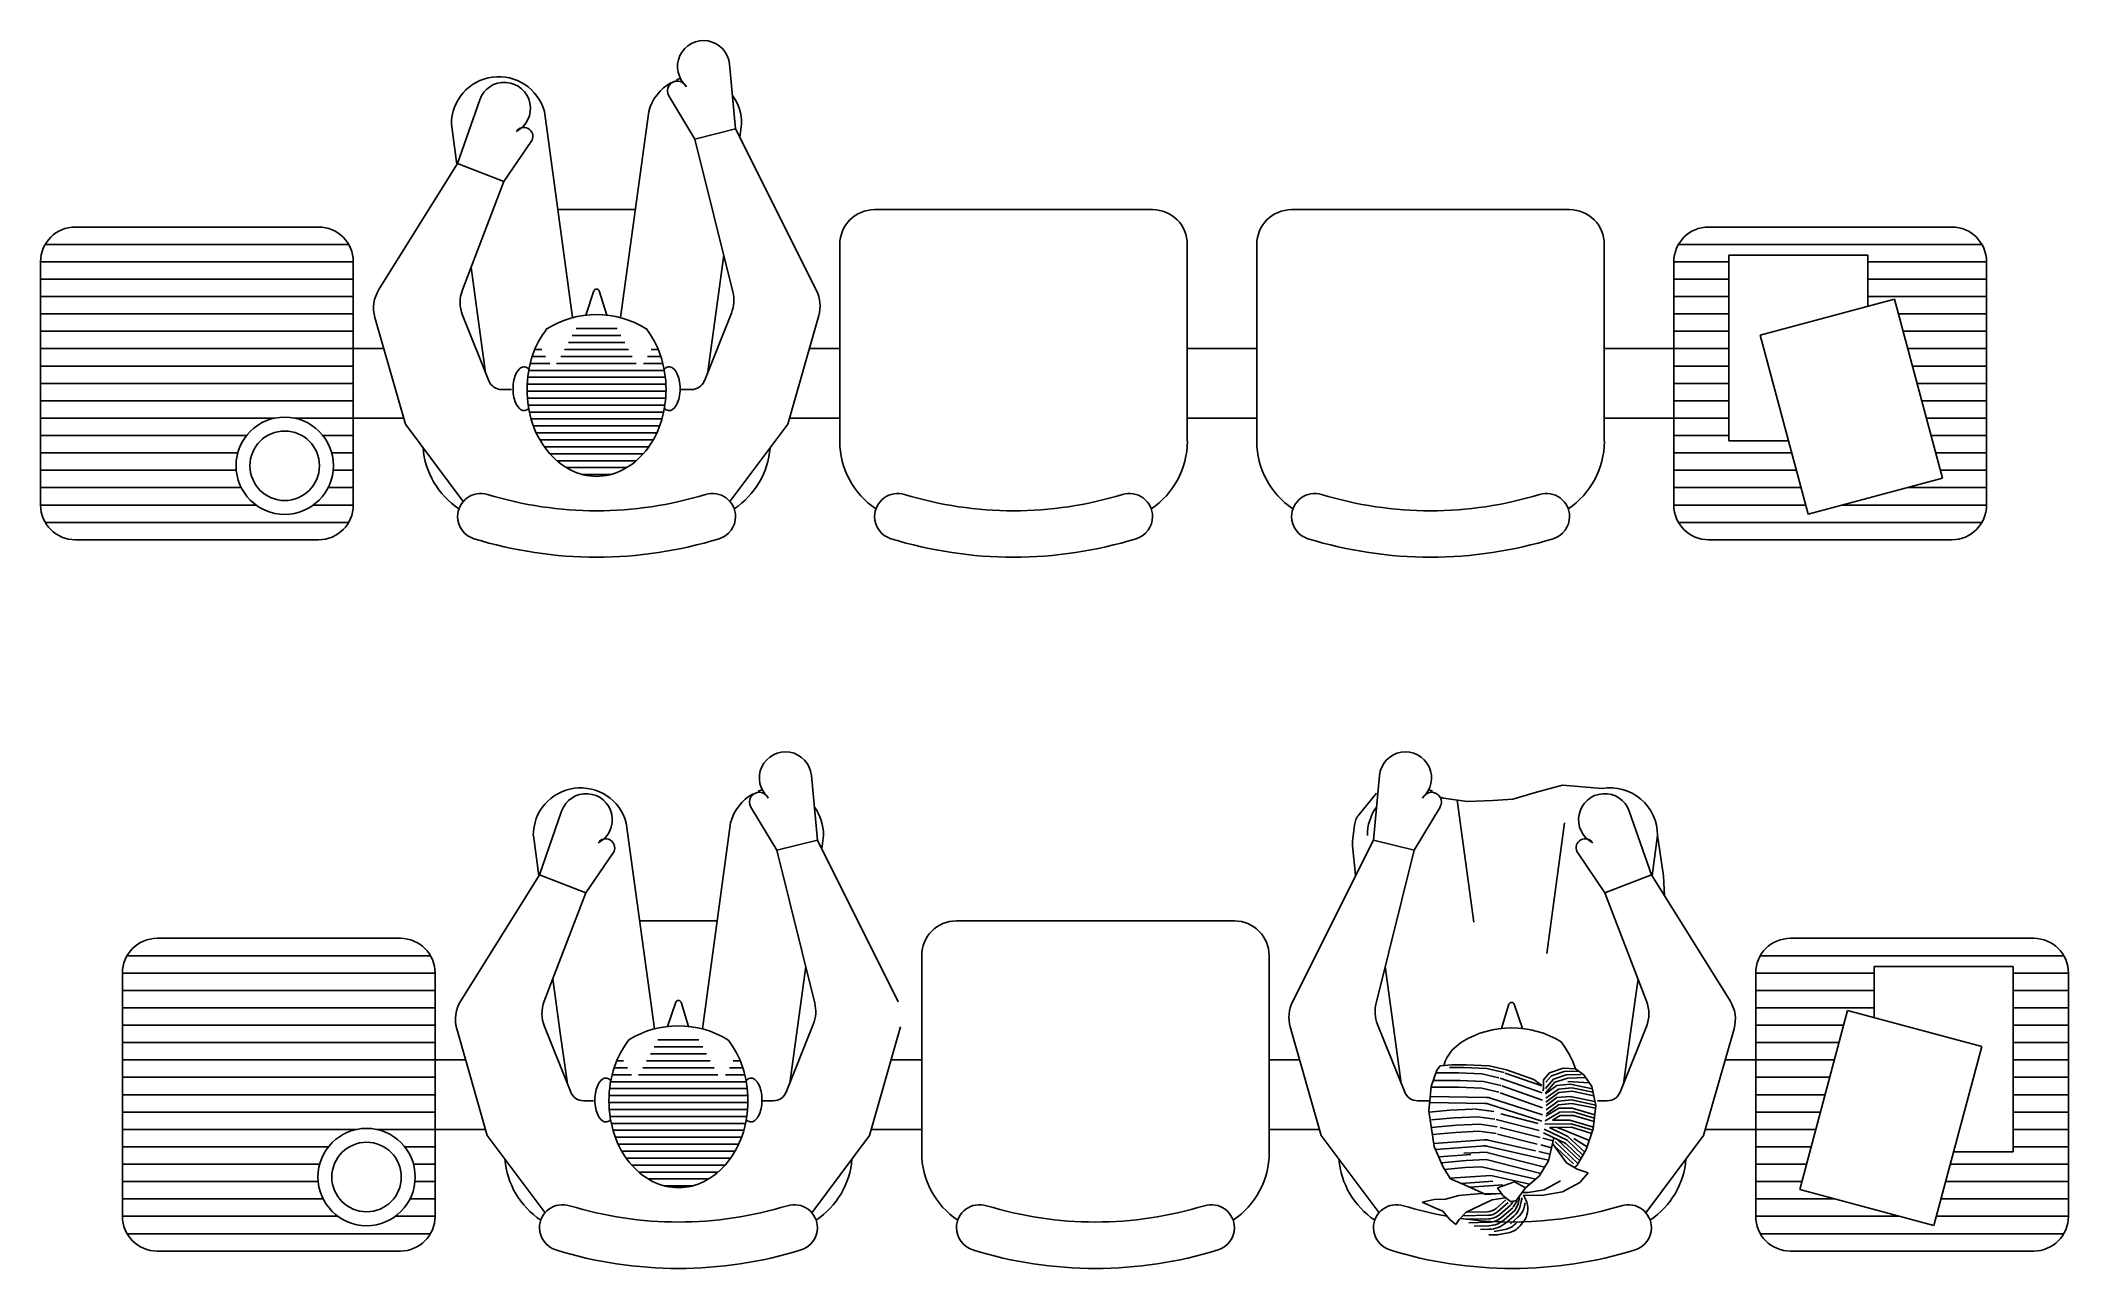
# Model space of a CAD drawing. Extents: x 126.1 to 155.3, y 78.8 to 96.5.
import ezdxf

# ---------------------------------------------------------------- set-up
doc = ezdxf.new("R2010")
doc.units = 0
doc.header["$LTSCALE"] = 7
doc.header["$MEASUREMENT"] = 0
doc.layers.get('0').update_dxf_attribs({"linetype": 'CONTINUOUS'})

msp = doc.modelspace()

# ---------------------------------------------------------------- linework, layer by layer
at = {"linetype": 'CONTINUOUS'}
for p, q in [((136.086, 95.23), (135.999, 96.161)), ((135.5, 95.084), (135.128, 95.706)), ((132.086, 94.73), (132.406, 95.648)), ((133.741, 92.515), (133.336, 95.48)), ((134.432, 92.515), (134.836, 95.48)), ((132.078, 94.717), (131.999, 95.298)), ((132.078, 94.717), (131.999, 95.298)), ((136.086, 95.23), (135.5, 95.084)), ((137.249, 92.904), (136.086, 95.23)), ((136.148, 95.107), (136.174, 95.298)), ((132.754, 94.475), (133.147, 95.047)), ((136.047, 92.887), (135.5, 95.084)), ((130.954, 92.919), (132.086, 94.73)), ((132.086, 94.73), (132.754, 94.475)), ((132.156, 92.913), (132.754, 94.475)), ((134.644, 94.068), (133.529, 94.068)), ((142.086, 94.068), (138.086, 94.068)), ((148.086, 94.068), (144.086, 94.068)), ((135.688, 91.735), (135.917, 93.412)), ((137.586, 93.568), (137.586, 90.735)), ((142.586, 90.735), (142.586, 93.568)), ((143.586, 93.568), (143.586, 90.735)), ((148.586, 90.735), (148.586, 93.568)), ((152.38, 93.411), (150.38, 93.411)), ((150.38, 93.411), (150.38, 90.744)), ((152.38, 92.676), (152.38, 93.411)), ((132.381, 92.493), (132.28, 93.236)), ((131.336, 90.98), (130.897, 92.516)), ((132.536, 91.606), (132.159, 92.549)), ((135.637, 91.606), (136.026, 92.58)), ((136.836, 90.98), (137.283, 92.543)), ((152.763, 92.779), (150.831, 92.261)), ((153.453, 90.203), (152.763, 92.779)), ((132.381, 92.493), (132.489, 91.722)), ((150.831, 92.261), (151.521, 89.685)), ((132.722, 91.48), (132.862, 91.48)), ((135.288, 91.48), (135.451, 91.48)), ((132.168, 89.871), (131.336, 90.98)), ((136.004, 89.871), (136.836, 90.98)), ((150.38, 90.744), (151.238, 90.744)), ((151.521, 89.685), (153.453, 90.203)), ((132.086, 89.652), (132.086, 89.652)), ((136.086, 89.652), (136.086, 89.652)), ((138.086, 89.652), (138.086, 89.652)), ((142.086, 89.652), (142.086, 89.652)), ((144.086, 89.652), (144.086, 89.652)), ((148.086, 89.652), (148.086, 89.652)), ((137.264, 84.996), (137.177, 85.927)), ((145.264, 84.996), (145.351, 85.927)), ((146.709, 83.815), (146.47, 85.572)), ((133.264, 84.496), (133.584, 85.414)), ((134.919, 82.28), (134.514, 85.246)), ((135.61, 82.28), (136.014, 85.246)), ((136.678, 84.85), (136.306, 85.471)), ((145.85, 84.85), (146.223, 85.471)), ((147.757, 83.363), (148.014, 85.246)), ((149.264, 84.496), (148.945, 85.414)), ((133.256, 84.482), (133.177, 85.063)), ((133.256, 84.482), (133.177, 85.063)), ((137.264, 84.996), (136.678, 84.85)), ((138.427, 82.67), (137.264, 84.996)), ((137.326, 84.872), (137.352, 85.063)), ((144.101, 82.67), (145.264, 84.996)), ((145.264, 84.996), (145.85, 84.85)), ((149.273, 84.482), (149.352, 85.063)), ((133.932, 84.24), (134.324, 84.813)), ((137.225, 82.652), (136.678, 84.85)), ((145.303, 82.652), (145.85, 84.85)), ((148.596, 84.24), (148.204, 84.813)), ((132.132, 82.684), (133.264, 84.496)), ((133.264, 84.496), (133.932, 84.24)), ((149.264, 84.496), (148.596, 84.24)), ((150.396, 82.684), (149.264, 84.496)), ((133.334, 82.678), (133.932, 84.24)), ((149.194, 82.678), (148.596, 84.24)), ((135.822, 83.834), (134.707, 83.834)), ((139.264, 83.834), (143.264, 83.834)), ((136.866, 81.5), (137.095, 83.177)), ((138.764, 80.5), (138.764, 83.334)), ((143.764, 83.334), (143.764, 80.5)), ((145.662, 81.5), (145.434, 83.177)), ((152.47, 83.176), (154.47, 83.176)), ((152.47, 82.442), (152.47, 83.176)), ((154.47, 83.176), (154.47, 80.51)), ((133.559, 82.258), (133.458, 83.001)), ((148.969, 82.258), (149.071, 83.001)), ((132.514, 80.746), (132.075, 82.282)), ((133.714, 81.371), (133.337, 82.314)), ((136.814, 81.371), (137.204, 82.346)), ((138.014, 80.746), (138.461, 82.309)), ((144.514, 80.746), (144.068, 82.309)), ((145.714, 81.371), (145.324, 82.346)), ((148.814, 81.371), (149.192, 82.314)), ((150.014, 80.746), (150.453, 82.282)), ((151.397, 79.968), (152.087, 82.544)), ((152.087, 82.544), (154.019, 82.027)), ((133.559, 82.258), (133.667, 81.488)), ((148.969, 82.258), (148.861, 81.488)), ((154.019, 82.027), (153.329, 79.451)), ((133.9, 81.246), (134.04, 81.246)), ((136.466, 81.246), (136.629, 81.246)), ((146.062, 81.246), (145.9, 81.246)), ((148.629, 81.246), (148.488, 81.246)), ((133.346, 79.636), (132.514, 80.746)), ((137.182, 79.636), (138.014, 80.746)), ((145.346, 79.636), (144.514, 80.746)), ((149.182, 79.636), (150.014, 80.746)), ((154.47, 80.51), (153.613, 80.51)), ((153.329, 79.451), (151.397, 79.968)), ((133.264, 79.418), (133.264, 79.418)), ((137.264, 79.418), (137.264, 79.418)), ((139.264, 79.418), (139.264, 79.418)), ((143.264, 79.418), (143.264, 79.418)), ((145.264, 79.418), (145.264, 79.418)), ((149.264, 79.418), (149.264, 79.418))]:
    msp.add_line(p, q, dxfattribs=at)
for p, q in [((126.586, 93.818), (130.086, 93.818)), ((153.586, 93.818), (150.086, 93.818)), ((126.153, 93.568), (130.519, 93.568)), ((154.019, 93.568), (149.653, 93.568)), ((126.086, 93.318), (130.586, 93.318)), ((126.086, 89.818), (126.086, 93.318)), ((130.586, 93.318), (130.586, 89.818)), ((149.586, 93.318), (149.586, 89.818)), ((150.38, 93.318), (149.586, 93.318)), ((154.086, 93.318), (152.38, 93.318)), ((154.086, 89.818), (154.086, 93.318)), ((126.086, 93.068), (130.586, 93.068)), ((126.086, 92.818), (130.586, 92.818)), ((134.049, 92.899), (133.93, 92.549)), ((134.124, 92.899), (134.232, 92.552)), ((150.38, 93.068), (149.586, 93.068)), ((150.38, 92.818), (149.586, 92.818)), ((154.086, 93.068), (152.38, 93.068)), ((154.086, 92.818), (152.38, 92.818)), ((126.086, 92.568), (130.586, 92.568)), ((150.38, 92.568), (149.586, 92.568)), ((154.086, 92.568), (152.82, 92.568)), ((126.086, 92.318), (130.586, 92.318)), ((134.436, 92.256), (133.737, 92.256)), ((134.381, 92.356), (133.791, 92.356)), ((150.38, 92.318), (149.586, 92.318)), ((154.086, 92.318), (152.887, 92.318)), ((126.086, 92.068), (130.586, 92.068)), ((130.586, 92.068), (131.025, 92.068)), ((133.353, 91.956), (133.161, 91.956)), ((133.299, 92.056), (133.197, 92.056)), ((134.6, 91.956), (133.572, 91.956)), ((134.545, 92.056), (133.627, 92.056)), ((134.491, 92.156), (133.682, 92.156)), ((135.012, 91.956), (134.819, 91.956)), ((134.975, 92.056), (134.874, 92.056)), ((137.586, 92.068), (137.147, 92.068)), ((143.586, 92.068), (142.586, 92.068)), ((149.586, 92.068), (148.586, 92.068)), ((150.38, 92.068), (149.586, 92.068)), ((154.086, 92.068), (152.954, 92.068)), ((126.086, 91.818), (130.586, 91.818)), ((135.076, 91.656), (133.096, 91.656)), ((135.062, 91.756), (133.111, 91.756)), ((133.412, 91.856), (133.132, 91.856)), ((134.655, 91.856), (133.512, 91.856)), ((135.04, 91.856), (134.764, 91.856)), ((150.38, 91.818), (149.586, 91.818)), ((154.086, 91.818), (153.02, 91.818)), ((126.086, 91.568), (130.586, 91.568)), ((135.086, 91.456), (133.086, 91.456)), ((135.084, 91.556), (133.088, 91.556)), ((135.081, 91.356), (133.091, 91.356)), ((150.38, 91.568), (149.586, 91.568)), ((154.086, 91.568), (153.087, 91.568)), ((126.086, 91.318), (130.586, 91.318)), ((126.086, 91.068), (129.455, 91.068)), ((129.742, 91.068), (130.586, 91.068)), ((130.586, 91.068), (131.311, 91.068)), ((135.07, 91.256), (133.102, 91.256)), ((135.052, 91.156), (133.12, 91.156)), ((135.027, 91.056), (133.145, 91.056)), ((137.586, 91.068), (136.861, 91.068)), ((143.586, 91.068), (142.586, 91.068)), ((149.586, 91.068), (148.586, 91.068)), ((150.38, 91.318), (149.586, 91.318)), ((150.38, 91.068), (149.586, 91.068)), ((154.086, 91.318), (153.154, 91.318)), ((154.086, 91.068), (153.221, 91.068)), ((126.086, 90.818), (129.05, 90.818)), ((130.147, 90.818), (130.586, 90.818)), ((134.995, 90.956), (133.177, 90.956)), ((134.954, 90.856), (133.218, 90.856)), ((134.902, 90.756), (133.27, 90.756)), ((150.38, 90.818), (149.586, 90.818)), ((154.086, 90.818), (153.288, 90.818)), ((126.086, 90.568), (128.924, 90.568)), ((130.274, 90.568), (130.586, 90.568)), ((134.838, 90.656), (133.334, 90.656)), ((134.759, 90.556), (133.413, 90.556)), ((134.658, 90.456), (133.515, 90.456)), ((151.285, 90.568), (149.586, 90.568)), ((154.086, 90.568), (153.355, 90.568)), ((126.086, 90.318), (128.902, 90.318)), ((130.296, 90.318), (130.586, 90.318)), ((134.52, 90.356), (133.652, 90.356)), ((134.288, 90.256), (133.884, 90.256)), ((151.352, 90.318), (149.586, 90.318)), ((154.086, 90.318), (153.422, 90.318)), ((126.086, 90.068), (128.974, 90.068)), ((130.224, 90.068), (130.586, 90.068)), ((151.419, 90.068), (149.586, 90.068)), ((154.086, 90.068), (152.95, 90.068)), ((126.086, 89.818), (129.185, 89.818)), ((130.012, 89.818), (130.586, 89.818)), ((151.486, 89.818), (149.586, 89.818)), ((154.086, 89.818), (152.017, 89.818)), ((126.153, 89.568), (130.519, 89.568)), ((130.086, 89.318), (126.586, 89.318)), ((154.019, 89.568), (149.653, 89.568)), ((150.086, 89.318), (153.586, 89.318)), ((147.983, 85.788), (147.611, 85.687)), ((148.554, 85.738), (147.983, 85.788)), ((145.307, 85.67), (145.057, 85.365)), ((146.272, 85.602), (146.223, 85.616)), ((146.611, 85.551), (146.272, 85.602)), ((146.984, 85.568), (146.611, 85.551)), ((147.272, 85.585), (146.984, 85.568)), ((147.611, 85.687), (147.272, 85.585)), ((144.991, 85.211), (144.963, 84.983)), ((145.007, 84.492), (144.963, 84.915)), ((149.352, 85.063), (149.44, 84.485)), ((149.44, 84.485), (149.452, 84.195)), ((127.764, 83.584), (131.264, 83.584)), ((151.264, 83.584), (154.764, 83.584)), ((127.331, 83.334), (131.697, 83.334)), ((150.831, 83.334), (155.197, 83.334)), ((127.264, 79.584), (127.264, 83.084)), ((127.264, 83.084), (131.764, 83.084)), ((131.764, 83.084), (131.764, 79.584)), ((150.764, 79.584), (150.764, 83.084)), ((150.764, 83.084), (152.47, 83.084)), ((154.47, 83.084), (155.264, 83.084)), ((155.264, 83.084), (155.264, 79.584)), ((127.264, 82.834), (131.764, 82.834)), ((127.264, 82.584), (131.764, 82.584)), ((135.227, 82.664), (135.108, 82.314)), ((135.302, 82.664), (135.41, 82.317)), ((147.214, 82.635), (147.106, 82.288)), ((147.289, 82.635), (147.408, 82.285)), ((150.764, 82.834), (152.47, 82.834)), ((150.764, 82.584), (152.47, 82.584)), ((154.47, 82.834), (155.264, 82.834)), ((154.47, 82.584), (155.264, 82.584)), ((127.264, 82.334), (131.764, 82.334)), ((150.764, 82.334), (152.031, 82.334)), ((154.47, 82.334), (155.264, 82.334)), ((127.264, 82.084), (131.764, 82.084)), ((135.614, 82.021), (134.915, 82.021)), ((135.559, 82.121), (134.969, 82.121)), ((146.538, 82.092), (146.392, 81.974)), ((150.764, 82.084), (151.964, 82.084)), ((154.47, 82.084), (155.264, 82.084)), ((127.264, 81.834), (131.764, 81.834)), ((131.764, 81.834), (132.203, 81.834)), ((134.531, 81.721), (134.339, 81.721)), ((134.476, 81.821), (134.375, 81.821)), ((135.778, 81.721), (134.75, 81.721)), ((135.723, 81.821), (134.805, 81.821)), ((135.669, 81.921), (134.86, 81.921)), ((136.19, 81.721), (135.997, 81.721)), ((136.153, 81.821), (136.052, 81.821)), ((138.764, 81.834), (138.325, 81.834)), ((143.764, 81.834), (144.203, 81.834)), ((146.175, 81.685), (146.226, 81.75)), ((146.226, 81.75), (146.393, 81.765)), ((146.297, 81.816), (146.277, 81.751)), ((146.324, 81.874), (146.297, 81.816)), ((146.394, 81.968), (146.324, 81.874)), ((146.359, 81.724), (146.563, 81.724)), ((146.393, 81.765), (146.597, 81.765)), ((146.563, 81.724), (146.897, 81.709)), ((146.597, 81.765), (146.931, 81.75)), ((146.897, 81.709), (147.144, 81.651)), ((146.931, 81.75), (147.178, 81.692)), ((147.992, 81.714), (147.796, 81.648)), ((148.173, 81.707), (147.992, 81.714)), ((148.173, 81.707), (148.29, 81.619)), ((150.764, 81.834), (150.325, 81.834)), ((150.764, 81.834), (151.897, 81.834)), ((154.47, 81.834), (155.264, 81.834)), ((127.264, 81.584), (131.764, 81.584)), ((136.254, 81.421), (134.274, 81.421)), ((136.24, 81.521), (134.289, 81.521)), ((134.59, 81.621), (134.31, 81.621)), ((135.833, 81.621), (134.69, 81.621)), ((136.218, 81.621), (135.942, 81.621)), ((146.063, 81.101), (146.096, 81.451)), ((146.095, 81.441), (146.489, 81.441)), ((146.096, 81.451), (146.175, 81.685)), ((146.126, 81.539), (146.513, 81.539)), ((146.163, 81.65), (146.489, 81.65)), ((146.489, 81.65), (146.823, 81.636)), ((146.489, 81.441), (146.823, 81.426)), ((146.513, 81.539), (146.848, 81.525)), ((146.823, 81.636), (147.07, 81.577)), ((146.823, 81.426), (147.07, 81.368)), ((146.848, 81.525), (147.095, 81.466)), ((147.087, 81.571), (147.691, 81.359)), ((147.112, 81.46), (147.695, 81.255)), ((147.161, 81.645), (147.687, 81.46)), ((147.178, 81.692), (147.571, 81.554)), ((147.571, 81.554), (147.687, 81.467)), ((147.709, 81.416), (147.701, 81.387)), ((147.796, 81.648), (147.709, 81.547)), ((147.709, 81.547), (147.709, 81.416)), ((147.856, 81.559), (147.739, 81.422)), ((147.876, 81.512), (147.741, 81.355)), ((147.905, 81.467), (147.742, 81.347)), ((147.925, 81.415), (147.744, 81.282)), ((147.825, 81.605), (147.747, 81.514)), ((148.008, 81.666), (147.825, 81.605)), ((148.039, 81.62), (147.856, 81.559)), ((148.059, 81.573), (147.876, 81.512)), ((148.097, 81.486), (147.905, 81.467)), ((148.117, 81.433), (147.925, 81.415)), ((148.008, 81.666), (148.22, 81.671)), ((148.039, 81.62), (148.252, 81.624)), ((148.059, 81.573), (148.318, 81.579)), ((148.06, 81.525), (148.37, 81.505)), ((148.097, 81.486), (148.414, 81.42)), ((148.117, 81.433), (148.424, 81.37)), ((148.29, 81.619), (148.408, 81.451)), ((148.408, 81.451), (148.465, 81.176)), ((150.764, 81.584), (151.83, 81.584)), ((154.47, 81.584), (155.264, 81.584)), ((127.264, 81.334), (131.764, 81.334)), ((136.264, 81.221), (134.264, 81.221)), ((136.262, 81.321), (134.266, 81.321)), ((136.259, 81.121), (134.269, 81.121)), ((146.075, 81.223), (146.867, 81.208)), ((146.083, 81.31), (146.89, 81.295)), ((146.362, 81.109), (146.696, 81.125)), ((146.706, 81.13), (146.998, 81.092)), ((146.925, 81.198), (147.685, 80.953)), ((146.948, 81.285), (147.698, 81.042)), ((147.087, 81.361), (147.699, 81.146)), ((147.933, 81.365), (147.746, 81.227)), ((147.931, 81.139), (147.747, 81.027)), ((147.901, 81.292), (147.748, 81.179)), ((147.921, 81.239), (147.75, 81.114)), ((147.929, 81.189), (147.752, 81.059)), ((148.093, 81.31), (147.901, 81.292)), ((148.113, 81.258), (147.921, 81.239)), ((148.121, 81.208), (147.929, 81.189)), ((148.124, 81.14), (147.931, 81.139)), ((148.125, 81.383), (147.933, 81.365)), ((148.093, 81.31), (148.452, 81.236)), ((148.113, 81.258), (148.463, 81.185)), ((148.121, 81.208), (148.46, 81.138)), ((148.124, 81.14), (148.45, 81.043)), ((148.125, 81.383), (148.435, 81.319)), ((148.465, 81.176), (148.428, 80.842)), ((150.764, 81.334), (151.763, 81.334)), ((154.47, 81.334), (155.264, 81.334)), ((127.264, 81.084), (131.764, 81.084)), ((127.264, 80.834), (130.633, 80.834)), ((130.92, 80.834), (131.764, 80.834)), ((131.764, 80.834), (132.489, 80.834)), ((136.248, 81.021), (134.28, 81.021)), ((136.23, 80.921), (134.298, 80.921)), ((138.764, 80.834), (138.039, 80.834)), ((143.764, 80.834), (144.489, 80.834)), ((146.139, 80.588), (146.063, 81.101)), ((146.066, 81.082), (146.362, 81.109)), ((146.098, 80.86), (146.46, 80.893)), ((146.101, 80.972), (146.425, 81.001)), ((146.425, 81.001), (146.76, 81.017)), ((146.46, 80.893), (146.794, 80.909)), ((146.76, 81.017), (147.011, 80.981)), ((146.794, 80.909), (147.046, 80.873)), ((147.029, 80.976), (147.649, 80.82)), ((147.086, 80.863), (147.661, 80.718)), ((147.096, 81.057), (147.636, 80.92)), ((148.051, 80.678), (147.72, 80.839)), ((148.108, 80.914), (147.731, 80.911)), ((147.946, 81.084), (147.737, 80.957)), ((148.112, 80.864), (147.799, 80.861)), ((148.061, 80.733), (147.799, 80.861)), ((147.95, 81.034), (147.84, 80.966)), ((148.092, 80.969), (147.84, 80.966)), ((147.914, 80.862), (148.371, 80.674)), ((148.139, 81.086), (147.946, 81.084)), ((148.143, 81.035), (147.95, 81.034)), ((148.092, 80.969), (148.431, 80.867)), ((148.108, 80.914), (148.421, 80.821)), ((148.112, 80.864), (148.406, 80.776)), ((148.139, 81.086), (148.445, 80.995)), ((148.143, 81.035), (148.44, 80.947)), ((148.428, 80.842), (148.327, 80.544)), ((150.764, 80.834), (150.039, 80.834)), ((150.764, 81.084), (151.696, 81.084)), ((150.764, 80.834), (151.629, 80.834)), ((154.47, 81.084), (155.264, 81.084)), ((154.47, 80.834), (155.264, 80.834)), ((127.264, 80.584), (130.228, 80.584)), ((131.325, 80.584), (131.764, 80.584)), ((136.205, 80.821), (134.323, 80.821)), ((136.173, 80.721), (134.355, 80.721)), ((136.132, 80.621), (134.396, 80.621)), ((146.113, 80.762), (146.444, 80.792)), ((146.132, 80.631), (146.857, 80.684)), ((146.269, 80.29), (146.139, 80.588)), ((146.157, 80.546), (146.872, 80.597)), ((146.444, 80.792), (146.779, 80.808)), ((146.779, 80.808), (147.03, 80.773)), ((146.872, 80.597), (147.783, 80.391)), ((146.916, 80.679), (147.594, 80.526)), ((147.048, 80.768), (147.622, 80.623)), ((147.672, 80.61), (147.825, 80.571)), ((147.7, 80.707), (147.849, 80.67)), ((148.032, 80.63), (147.712, 80.787)), ((147.781, 80.384), (147.859, 80.715)), ((147.84, 80.631), (147.941, 80.493)), ((147.877, 80.653), (148.209, 80.341)), ((147.897, 80.569), (148.144, 80.337)), ((147.901, 80.694), (148.233, 80.383)), ((148.032, 80.63), (148.255, 80.421)), ((148.051, 80.678), (148.279, 80.463)), ((148.061, 80.733), (148.304, 80.505)), ((148.148, 80.705), (148.34, 80.583)), ((148.327, 80.544), (148.196, 80.319)), ((150.764, 80.584), (151.562, 80.584)), ((154.47, 80.584), (155.264, 80.584)), ((127.264, 80.334), (130.102, 80.334)), ((131.452, 80.334), (131.764, 80.334)), ((136.08, 80.521), (134.448, 80.521)), ((136.016, 80.421), (134.512, 80.421)), ((135.937, 80.321), (134.591, 80.321)), ((146.203, 80.441), (146.665, 80.475)), ((146.242, 80.353), (146.6, 80.385)), ((146.371, 80.123), (146.269, 80.29)), ((146.289, 80.258), (146.584, 80.285)), ((146.565, 80.494), (146.899, 80.509)), ((146.584, 80.285), (146.819, 80.296)), ((146.6, 80.385), (146.886, 80.399)), ((146.819, 80.296), (147.603, 80.119)), ((146.886, 80.399), (147.674, 80.2)), ((146.898, 80.5), (147.727, 80.291)), ((147.644, 80.515), (147.804, 80.479)), ((147.651, 80.159), (147.781, 80.384)), ((147.941, 80.493), (148.043, 80.355)), ((148.043, 80.355), (148.196, 80.261)), ((148.196, 80.319), (148.158, 80.284)), ((148.196, 80.261), (148.356, 80.21)), ((150.764, 80.334), (151.495, 80.334)), ((153.566, 80.334), (155.264, 80.334)), ((127.264, 80.084), (130.08, 80.084)), ((131.474, 80.084), (131.764, 80.084)), ((135.836, 80.221), (134.693, 80.221)), ((135.698, 80.121), (134.83, 80.121)), ((135.466, 80.021), (135.062, 80.021)), ((146.366, 80.131), (146.955, 80.173)), ((146.575, 80.036), (146.371, 80.123)), ((146.53, 80.055), (146.982, 80.088)), ((146.88, 79.898), (146.575, 80.036)), ((146.649, 80.002), (147.128, 80.037)), ((146.955, 80.173), (147.515, 80.047)), ((147.294, 80.079), (147.05, 79.992)), ((147.05, 79.992), (147.127, 79.883)), ((147.454, 79.992), (147.294, 80.079)), ((147.323, 79.818), (147.454, 79.992)), ((147.454, 79.992), (147.323, 79.818)), ((147.454, 79.992), (147.651, 80.159)), ((147.723, 79.963), (147.491, 79.927)), ((147.956, 80.094), (147.723, 79.963)), ((148.232, 80.072), (147.985, 79.934)), ((148.356, 80.21), (148.232, 80.072)), ((150.764, 80.084), (151.428, 80.084)), ((153.499, 80.084), (155.264, 80.084)), ((127.264, 79.834), (130.152, 79.834)), ((131.402, 79.834), (131.764, 79.834)), ((145.964, 79.789), (146.139, 79.825)), ((146.148, 79.706), (145.964, 79.789)), ((146.139, 79.825), (146.299, 79.832)), ((146.261, 79.656), (146.148, 79.706)), ((146.365, 79.539), (146.261, 79.656)), ((146.299, 79.832), (146.495, 79.883)), ((146.495, 79.883), (146.815, 79.912)), ((146.802, 79.74), (146.6, 79.642)), ((146.974, 79.823), (146.802, 79.74)), ((146.815, 79.912), (147.025, 79.905)), ((147.107, 79.912), (146.88, 79.898)), ((147.16, 79.848), (146.974, 79.823)), ((147.171, 79.821), (147.028, 79.697)), ((147.204, 79.784), (147.048, 79.647)), ((147.237, 79.746), (147.081, 79.61)), ((147.27, 79.708), (147.113, 79.572)), ((147.127, 79.883), (147.236, 79.796)), ((147.302, 79.671), (147.146, 79.534)), ((147.236, 79.796), (147.331, 79.811)), ((147.241, 79.747), (147.275, 79.802)), ((147.275, 79.713), (147.334, 79.812)), ((147.302, 79.671), (147.347, 79.761)), ((147.347, 79.761), (147.368, 79.853)), ((147.362, 79.69), (147.371, 79.709)), ((147.371, 79.709), (147.392, 79.798)), ((147.392, 79.798), (147.402, 79.85)), ((147.491, 79.927), (147.403, 79.924)), ((147.417, 79.67), (147.426, 79.689)), ((147.425, 79.89), (147.458, 79.821)), ((147.68, 79.883), (147.425, 79.89)), ((147.426, 79.689), (147.447, 79.778)), ((147.985, 79.934), (147.68, 79.883)), ((150.764, 79.834), (151.9, 79.834)), ((153.432, 79.834), (155.264, 79.834)), ((127.264, 79.584), (130.363, 79.584)), ((131.19, 79.584), (131.764, 79.584)), ((146.448, 79.465), (146.365, 79.539)), ((146.497, 79.539), (146.448, 79.465)), ((146.6, 79.642), (146.497, 79.539)), ((146.92, 79.598), (146.549, 79.591)), ((146.901, 79.647), (146.6, 79.642)), ((146.921, 79.548), (146.602, 79.542)), ((146.922, 79.498), (146.637, 79.492)), ((146.923, 79.448), (146.715, 79.444)), ((146.924, 79.398), (146.803, 79.396)), ((147.153, 79.393), (147, 79.364)), ((147.288, 79.592), (147.179, 79.497)), ((147.343, 79.571), (147.234, 79.476)), ((147.43, 79.513), (147.375, 79.448)), ((147.443, 79.535), (147.43, 79.513)), ((150.764, 79.584), (152.833, 79.584)), ((153.365, 79.584), (155.264, 79.584)), ((127.331, 79.334), (131.697, 79.334)), ((131.264, 79.084), (127.764, 79.084)), ((147.048, 79.316), (146.924, 79.316)), ((147.201, 79.345), (147.048, 79.316)), ((150.831, 79.334), (155.197, 79.334)), ((154.764, 79.084), (151.264, 79.084))]:
    msp.add_line(p, q)
for points in [[(133.373, 92.356, 0.086863), (133.165, 91.97, 0.080167), (133.086, 91.48, 0.080167), (133.165, 90.99, 0.088923), (133.379, 90.596, 0.104957), (133.715, 90.321, 0.120011), (134.086, 90.23, 0.120011), (134.457, 90.321, 0.104957), (134.793, 90.596, 0.088923), (135.007, 90.99, 0.080167), (135.086, 91.48, 0.080167), (135.007, 91.97, 0.086863), (134.8, 92.356, 0.104957)], [(134.551, 82.121, 0.086863), (134.343, 81.736, 0.080167), (134.264, 81.246, 0.080167), (134.343, 80.756, 0.088923), (134.557, 80.362, 0.104957), (134.893, 80.086, 0.120011), (135.264, 79.996, 0.120011), (135.635, 80.086, 0.104957), (135.971, 80.362, 0.088923), (136.185, 80.756, 0.080167), (136.264, 81.246, 0.080167), (136.185, 81.736, 0.086863), (135.978, 82.121, 0.104957)], [(147.965, 82.092, -0.086863), (148.173, 81.707, -0.080167)]]:
    msp.add_lwpolyline(points, format="xyb")
for points in [[(133.113, 91.767, 0.45437), (132.989, 91.787, 0.104203), (132.931, 91.714, 0.064948), (132.897, 91.619, 0.051099), (132.884, 91.492, 0.051099), (132.897, 91.364, 0.064948), (132.931, 91.269, 0.104203), (132.989, 91.196, 0.433673), (133.11, 91.211, 0.174705)], [(135.06, 91.767, -0.45437), (135.184, 91.787, -0.104203), (135.242, 91.714, -0.064948), (135.275, 91.619, -0.051099), (135.288, 91.492, -0.051099), (135.275, 91.364, -0.064948), (135.242, 91.269, -0.104203), (135.184, 91.196, -0.433673), (135.063, 91.211, -0.174705)], [(134.291, 81.532, 0.45437), (134.166, 81.553, 0.104203), (134.108, 81.48, 0.064948), (134.075, 81.384, 0.051099), (134.062, 81.257, 0.051099), (134.075, 81.13, 0.064948), (134.108, 81.034, 0.104203), (134.166, 80.961, 0.433673), (134.288, 80.977, 0.174705)], [(136.238, 81.532, -0.45437), (136.362, 81.553, -0.104203), (136.42, 81.48, -0.064948), (136.453, 81.384, -0.051099), (136.466, 81.257, -0.051099), (136.453, 81.13, -0.064948), (136.42, 81.034, -0.104203), (136.362, 80.961, -0.433673), (136.241, 80.977, -0.174705)]]:
    msp.add_lwpolyline(points, format="xyb", dxfattribs=at)
for centre, radius in [((129.599, 90.383), 0.7), ((129.599, 90.383), 0.5), ((130.777, 80.149), 0.7), ((130.777, 80.149), 0.5)]:
    msp.add_circle(centre, radius)
for centre, radius, start, end in [((135.626, 96.126), 0.375, 5.3497, 229.8652), ((132.679, 95.301), 0.681, 15.2215, 180.3089), ((132.76, 95.525), 0.375, 297.1662, 160.8131), ((135.494, 95.306), 0.68, 119.4404, 165.1642), ((135.249, 95.778), 0.141, 24.2649, 210.95), ((135.494, 95.306), 0.68, 107.3974, 112.3841), ((135.494, 95.306), 0.68, 359.3054, 36.5821), ((133.04, 95.12), 0.13, 325.5702, 136.3124), ((138.086, 93.568), 0.5, 90, 180), ((142.086, 93.568), 0.5, 0, 90), ((144.086, 93.568), 0.5, 90, 180), ((148.086, 93.568), 0.5, 0, 90), ((131.378, 92.654), 0.5, 147.9946, 195.9454), ((132.623, 92.734), 0.5, 159.0532, 201.8014), ((135.562, 92.766), 0.5, 338.1986, 13.976), ((136.802, 92.681), 0.5, 344.0546, 26.5651), ((132.722, 91.68), 0.2, 201.8014, 270), ((135.451, 91.68), 0.2, 270, 338.1986), ((132.753, 90.735), 1.167, 184.5683, 236.3028), ((135.42, 90.735), 1.167, 303.6972, 355.4317), ((138.753, 90.735), 1.167, 180, 236.3028), ((141.42, 90.735), 1.167, 303.6972, 0), ((144.753, 90.735), 1.167, 180, 236.3028), ((147.42, 90.735), 1.167, 303.6972, 0), ((132.42, 89.652), 0.333, 72.8954, 180), ((134.086, 95.068), 5.333, 252.8954, 287.1046), ((135.753, 89.652), 0.333, 0, 107.1046), ((138.42, 89.652), 0.333, 72.8954, 180), ((140.086, 95.068), 5.333, 252.8954, 287.1046), ((141.753, 89.652), 0.333, 0, 107.1046), ((144.42, 89.652), 0.333, 72.8954, 180), ((146.086, 95.068), 5.333, 252.8954, 287.1046), ((147.753, 89.652), 0.333, 0, 107.1046), ((132.42, 89.652), 0.333, 180, 252.8954), ((135.753, 89.652), 0.333, 287.1046, 0), ((138.42, 89.652), 0.333, 180, 252.8954), ((141.753, 89.652), 0.333, 287.1046, 0), ((144.42, 89.652), 0.333, 180, 252.8954), ((147.753, 89.652), 0.333, 287.1046, 0), ((134.086, 95.068), 6, 252.8954, 287.1046), ((140.086, 95.068), 6, 252.8954, 287.1046), ((146.086, 95.068), 6, 252.8954, 287.1046), ((136.804, 85.892), 0.375, 5.3497, 229.8652), ((145.725, 85.892), 0.375, 310.1348, 174.6503), ((133.857, 85.067), 0.681, 15.2215, 180.3089), ((133.938, 85.29), 0.375, 297.1662, 160.8131), ((136.672, 85.071), 0.68, 119.4404, 165.1642), ((136.427, 85.544), 0.141, 24.2649, 210.95), ((136.672, 85.071), 0.68, 107.3974, 112.3841), ((146.101, 85.544), 0.141, 329.05, 155.7351), ((145.857, 85.071), 0.68, 67.6159, 72.6026), ((148.591, 85.29), 0.375, 19.1869, 242.8338), ((148.671, 85.067), 0.681, 359.6911, 99.9066), ((136.672, 85.071), 0.68, 359.3054, 36.5821), ((145.857, 85.071), 0.68, 143.4179, 180.6946), ((134.218, 84.886), 0.13, 325.5702, 136.3124), ((148.311, 84.886), 0.13, 43.6876, 214.4298), ((139.264, 83.334), 0.5, 90, 180), ((143.264, 83.334), 0.5, 0, 90), ((132.556, 82.419), 0.5, 147.9946, 195.9454), ((133.801, 82.5), 0.5, 159.0532, 201.8014), ((136.74, 82.531), 0.5, 338.1986, 13.976), ((144.548, 82.446), 0.5, 153.4349, 195.9454), ((145.788, 82.531), 0.5, 166.024, 201.8014), ((148.727, 82.5), 0.5, 338.1986, 20.9468), ((149.972, 82.419), 0.5, 344.0546, 32.0054), ((133.9, 81.446), 0.2, 201.8014, 270), ((136.629, 81.446), 0.2, 270, 338.1986), ((145.9, 81.446), 0.2, 201.8014, 270), ((148.629, 81.446), 0.2, 270, 338.1986), ((133.931, 80.5), 1.167, 184.5683, 236.3028), ((136.598, 80.5), 1.167, 303.6972, 355.4317), ((139.931, 80.5), 1.167, 180, 236.3028), ((142.598, 80.5), 1.167, 303.6972, 0), ((145.931, 80.5), 1.167, 184.5683, 236.3028), ((148.598, 80.5), 1.167, 303.6972, 355.4317), ((133.598, 79.418), 0.333, 72.8954, 180), ((135.264, 84.834), 5.333, 252.8954, 287.1046), ((136.931, 79.418), 0.333, 0, 107.1046), ((139.598, 79.418), 0.333, 72.8954, 180), ((141.264, 84.834), 5.333, 252.8954, 287.1046), ((142.931, 79.418), 0.333, 0, 107.1046), ((145.598, 79.418), 0.333, 72.8954, 180), ((147.264, 84.834), 5.333, 252.8954, 259.8587), ((147.264, 84.834), 5.333, 261.8939, 287.1046), ((148.931, 79.418), 0.333, 0, 107.1046), ((133.598, 79.418), 0.333, 180, 252.8954), ((136.931, 79.418), 0.333, 287.1046, 0), ((139.598, 79.418), 0.333, 180, 252.8954), ((142.931, 79.418), 0.333, 287.1046, 0), ((145.598, 79.418), 0.333, 180, 252.8954), ((148.931, 79.418), 0.333, 287.1046, 0), ((135.264, 84.834), 6, 252.8954, 287.1046), ((141.264, 84.834), 6, 252.8954, 287.1046), ((147.264, 84.834), 6, 252.8954, 287.1046)]:
    msp.add_arc(centre, radius, start, end, dxfattribs=at)
for centre, radius, start, end in [((126.586, 93.318), 0.5, 90, 180), ((130.086, 93.318), 0.5, 0, 90), ((150.086, 93.318), 0.5, 90, 180), ((153.586, 93.318), 0.5, 0, 90), ((134.086, 92.884), 0.0403, 21.5511, 158.4489), ((134.086, 91.206), 1.353, 58.1779, 121.8221), ((126.586, 89.818), 0.5, 180, 270), ((130.086, 89.818), 0.5, 270, 0), ((150.086, 89.818), 0.5, 180, 270), ((153.586, 89.818), 0.5, 270, 0), ((145.289, 85.174), 0.3, 140.6917, 173.0142), ((145.261, 84.947), 0.3, 173.0142, 185.9611), ((127.764, 83.084), 0.5, 90, 180), ((131.264, 83.084), 0.5, 0, 90), ((151.264, 83.084), 0.5, 90, 180), ((154.764, 83.084), 0.5, 0, 90), ((135.264, 82.65), 0.0403, 21.5511, 158.4489), ((147.252, 82.621), 0.0403, 21.5511, 158.4489), ((135.264, 80.972), 1.353, 58.1779, 121.8221), ((147.252, 80.943), 1.353, 58.1779, 121.8221), ((146.864, 81.008), 0.2, 72.0588, 88.9433), ((146.886, 81.095), 0.2, 72.0588, 88.9433), ((146.857, 80.396), 0.2, 77.2497, 94.1342), ((146.872, 80.484), 0.2, 77.2497, 94.1342), ((146.897, 79.847), 0.2, 271.0948, 311.1667), ((147.091, 79.818), 0.3, 311.1667, 334.8165), ((147.145, 79.797), 0.3, 311.1667, 334.8165), ((147.187, 79.692), 0.3, 328.3753, 25.4623), ((127.764, 79.584), 0.5, 180, 270), ((131.264, 79.584), 0.5, 270, 0), ((146.916, 79.798), 0.2, 271.0948, 311.1667), ((146.916, 79.798), 0.25, 271.0948, 311.1667), ((146.916, 79.798), 0.3, 271.0948, 311.1667), ((146.916, 79.798), 0.35, 271.0948, 311.1667), ((146.916, 79.798), 0.4, 271.0948, 311.1667), ((147.097, 79.688), 0.3, 280.7772, 320.1754), ((147.145, 79.64), 0.3, 280.7772, 320.1754), ((151.264, 79.584), 0.5, 180, 270), ((154.764, 79.584), 0.5, 270, 0)]:
    msp.add_arc(centre, radius, start, end)

doc.saveas('drawing.dxf')
